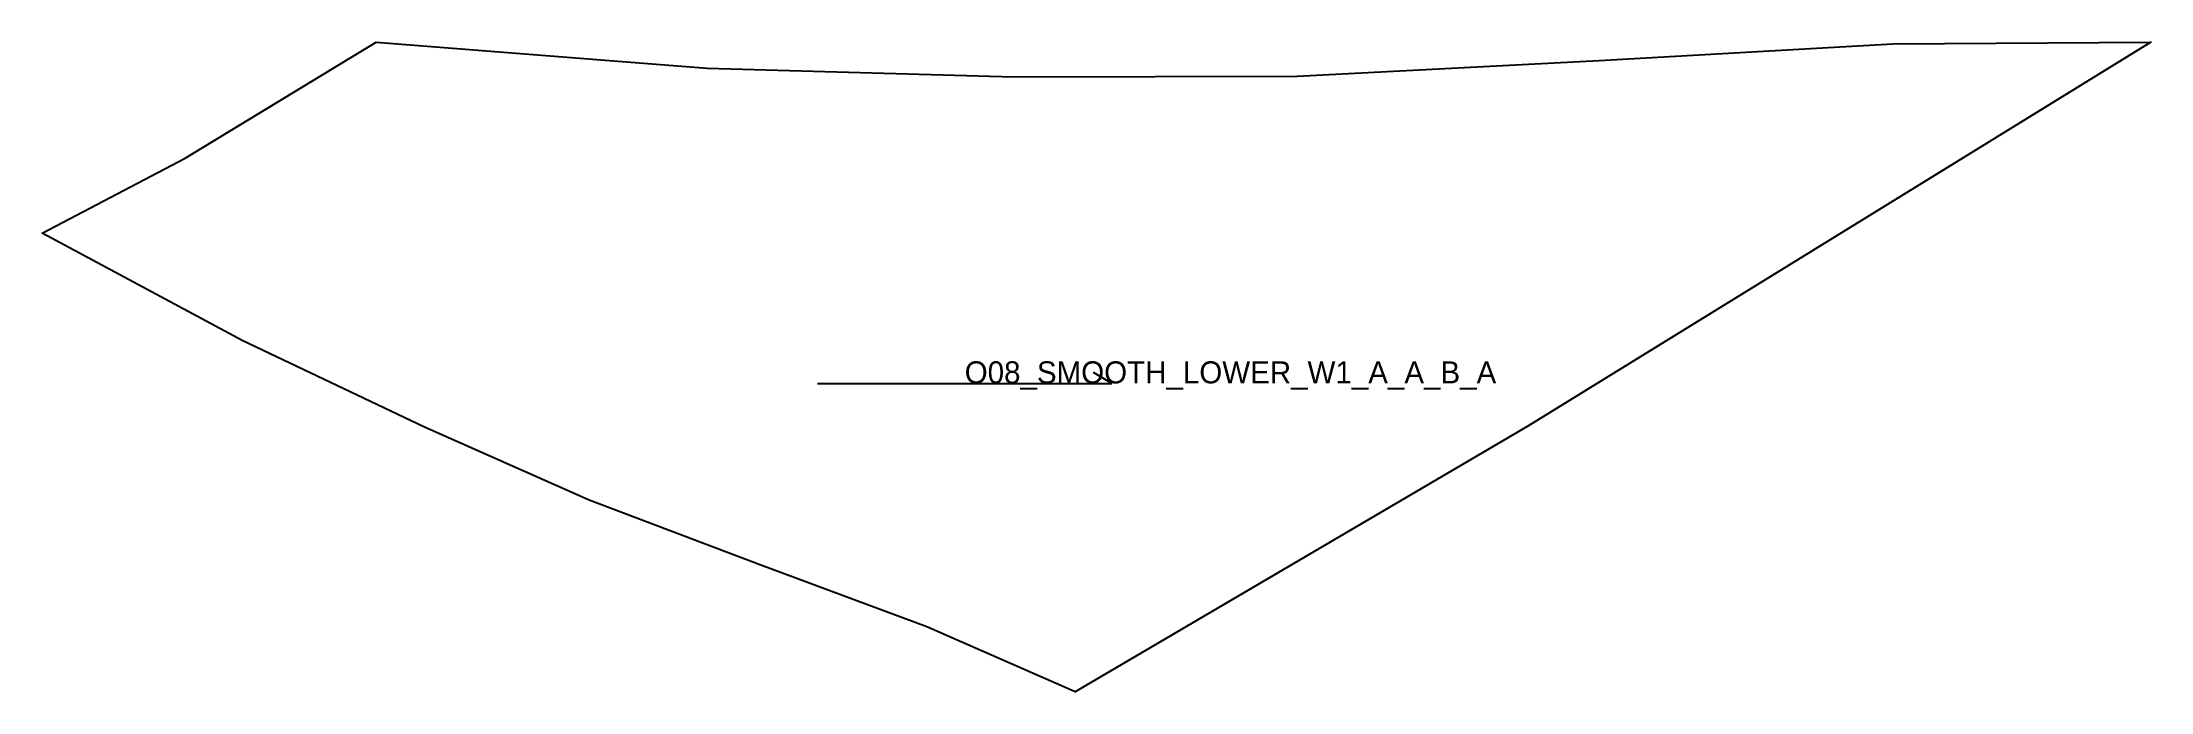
# Model space of a CAD drawing. Header units: millimetres. Extents: x -91 to 482, y -177 to 0.
import ezdxf

# ---------------------------------------------------------------- set-up
doc = ezdxf.new("R2010")
doc.units = ezdxf.units.MM
for name, color, linetype in [('CUT', 1, 'Continuous'), ('GRAIN', 3, 'Continuous'), ('LABEL', 7, 'Continuous'), ('SEW', 5, 'Continuous')]:
    doc.layers.add(name, color=color, linetype=linetype)

msp = doc.modelspace()

# ---------------------------------------------------------------- linework, layer by layer
at = {"layer": 'CUT'}
msp.add_lwpolyline([(0, 0), (89.96, -7.1), (173.23, -9.45), (250.34, -9.26), (332.4, -5.01), (412.24, -0.44), (482.34, 0), (313.02, -104.38), (190.02, -176.63), (149.66, -158.91), (104.52, -142.16), (57.93, -124.52), (13.09, -104.69), (-36.28, -81.17), (-90.78, -51.9), (-51.95, -31.52), (0, 0)], close=True, dxfattribs=at)
at = {"layer": 'GRAIN'}
for p, q in [((199.96, -92.77), (194.96, -89.77)), ((119.96, -92.77), (199.96, -92.77))]:
    msp.add_line(p, q, dxfattribs=at)
at = {"layer": 'SEW'}
msp.add_lwpolyline([(0, 0), (89.96, -7.1), (173.23, -9.45), (250.34, -9.26), (332.4, -5.01), (412.24, -0.44), (482.34, 0), (313.02, -104.38), (190.02, -176.63), (149.66, -158.91), (104.52, -142.16), (57.93, -124.52), (13.09, -104.69), (-36.28, -81.17), (-90.78, -51.9), (-51.95, -31.52)], close=True, dxfattribs=at)

# ---------------------------------------------------------------- texts
at = {"layer": 'LABEL'}
msp.add_text('O08_SMOOTH_LOWER_W1_A_A_B_A', height=6, dxfattribs=at).set_placement((159.96, -92.77))

doc.saveas('drawing.dxf')
